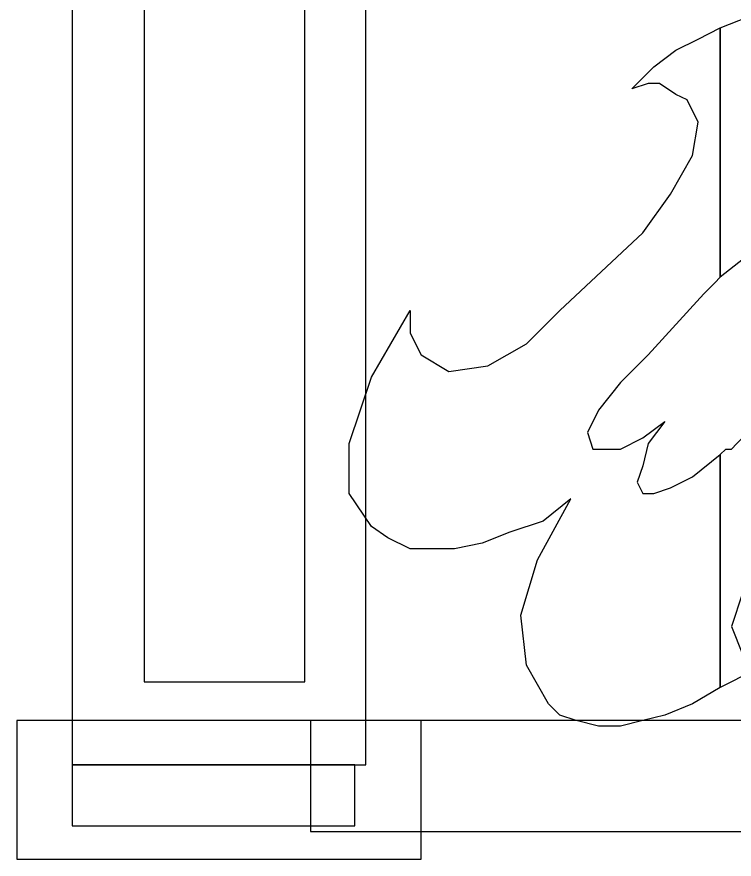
# Model space of a CAD drawing. Header units: centimetres. Extents: x -68 to 49, y -36 to 8.
# Drawn here: x -67.63 to -58.1, y -35.83 to -24.65 of the extents above; entities that cross this region are included whole.
import ezdxf

# ---------------------------------------------------------------- set-up
doc = ezdxf.new("R2010")
doc.units = ezdxf.units.CM
doc.header["$MEASUREMENT"] = 0
doc.layers.add('layer 1', color=7, linetype='Continuous')

msp = doc.modelspace()

# ---------------------------------------------------------------- linework, layer by layer
at = {"layer": 'layer 1', "color": 98}
for points, knots in [([(-66.89358, 3.4612), (-66.89358, 3.4612), (-62.99348, 3.4612), (-62.99348, 3.4612), (-62.99348, 3.4612), (-62.99348, 3.4612), (-62.99348, -34.58325), (-62.99348, -34.58325), (-62.99348, -34.58325), (-62.99348, -34.58325), (-66.89358, -34.58325), (-66.89358, -34.58325), (-66.89358, -34.58325), (-66.89358, -34.58325), (-66.89358, 3.4612), (-66.89358, 3.4612)], [0, 0, 0, 0, 0.25, 0.25, 0.25, 0.25, 0.5, 0.5, 0.5, 0.5, 0.75, 0.75, 0.75, 0.75, 1, 1, 1, 1]), ([(-54.31022, -29.8001), (-54.31022, -29.8001), (-53.79511, -28.99064), (-53.79511, -28.99064), (-53.79511, -28.99064), (-53.79511, -28.99064), (-53.57435, -28.1076), (-53.57435, -28.1076), (-53.57435, -28.1076), (-53.57435, -28.1076), (-53.57435, -27.44532), (-53.57435, -27.44532), (-53.57435, -27.44532), (-53.57435, -27.44532), (-53.79511, -26.85662), (-53.79511, -26.85662), (-53.79511, -26.85662), (-53.79511, -26.85662), (-53.79511, -26.85662), (-53.79511, -26.85662), (-53.79511, -26.85662), (-53.79511, -26.85662), (-54.01587, -26.70945), (-54.01587, -26.70945), (-54.01587, -26.70945), (-54.01587, -26.70945), (-54.23663, -26.63586), (-54.23663, -26.63586), (-54.23663, -26.63586), (-54.23663, -26.63586), (-54.60456, -26.63586), (-54.60456, -26.63586), (-54.60456, -26.63586), (-54.60456, -26.63586), (-54.89891, -26.63586), (-54.89891, -26.63586), (-54.89891, -26.63586), (-54.89891, -26.63586), (-55.26685, -26.78303), (-55.26685, -26.78303), (-55.26685, -26.78303), (-55.26685, -26.78303), (-55.63478, -26.85662), (-55.63478, -26.85662), (-55.63478, -26.85662), (-55.63478, -26.85662), (-56.00272, -27.07738), (-56.00272, -27.07738), (-56.00272, -27.07738), (-56.00272, -27.07738), (-56.44424, -27.29814), (-56.44424, -27.29814), (-56.44424, -27.29814), (-56.44424, -27.29814), (-56.00272, -26.48869), (-56.00272, -26.48869), (-56.00272, -26.48869), (-56.00272, -26.48869), (-55.78196, -25.75282), (-55.78196, -25.75282), (-55.78196, -25.75282), (-55.78196, -25.75282), (-55.78196, -25.09053), (-55.78196, -25.09053), (-55.78196, -25.09053), (-55.78196, -25.09053), (-56.00272, -24.57542), (-56.00272, -24.57542), (-56.00272, -24.57542), (-56.00272, -24.57542), (-56.00272, -24.57542), (-56.00272, -24.57542), (-56.00272, -24.57542), (-56.00272, -24.57542), (-56.22348, -24.42825), (-56.22348, -24.42825), (-56.22348, -24.42825), (-56.22348, -24.42825), (-56.44424, -24.35466), (-56.44424, -24.35466), (-56.44424, -24.35466), (-56.44424, -24.35466), (-56.665, -24.28108), (-56.665, -24.28108), (-56.665, -24.28108), (-56.665, -24.28108), (-56.95935, -24.35466), (-56.95935, -24.35466), (-56.95935, -24.35466), (-56.95935, -24.35466), (-57.25369, -24.35466), (-57.25369, -24.35466), (-57.25369, -24.35466), (-57.25369, -24.35466), (-57.62163, -24.50184), (-57.62163, -24.50184), (-57.62163, -24.50184), (-57.62163, -24.50184), (-57.91598, -24.64901), (-57.91598, -24.64901), (-57.91598, -24.64901), (-57.91598, -24.64901), (-58.28391, -24.79619), (-58.28391, -24.79619), (-58.28391, -24.79619), (-58.28391, -24.79619), (-58.28391, -28.1076), (-58.28391, -28.1076), (-58.28391, -28.1076), (-58.28391, -28.1076), (-57.91598, -27.81325), (-57.91598, -27.81325), (-57.91598, -27.81325), (-57.91598, -27.81325), (-57.62163, -27.59249), (-57.62163, -27.59249), (-57.62163, -27.59249), (-57.62163, -27.59249), (-57.32728, -27.5189), (-57.32728, -27.5189), (-57.32728, -27.5189), (-57.32728, -27.5189), (-57.18011, -27.5189), (-57.18011, -27.5189), (-57.18011, -27.5189), (-57.18011, -27.5189), (-57.18011, -27.5189), (-57.18011, -27.5189), (-57.18011, -27.5189), (-57.18011, -27.5189), (-57.10652, -27.66608), (-57.10652, -27.66608), (-57.10652, -27.66608), (-57.10652, -27.66608), (-57.18011, -27.88684), (-57.18011, -27.88684), (-57.18011, -27.88684), (-57.18011, -27.88684), (-57.32728, -28.25477), (-57.32728, -28.25477), (-57.32728, -28.25477), (-57.32728, -28.25477), (-57.47445, -28.54912), (-57.47445, -28.54912), (-57.47445, -28.54912), (-57.47445, -28.54912), (-57.18011, -28.32836), (-57.18011, -28.32836), (-57.18011, -28.32836), (-57.18011, -28.32836), (-56.88576, -28.18118), (-56.88576, -28.18118), (-56.88576, -28.18118), (-56.88576, -28.18118), (-56.665, -28.1076), (-56.665, -28.1076), (-56.665, -28.1076), (-56.665, -28.1076), (-56.51782, -28.1076), (-56.51782, -28.1076), (-56.51782, -28.1076), (-56.51782, -28.1076), (-56.51782, -28.1076), (-56.51782, -28.1076), (-56.51782, -28.1076), (-56.51782, -28.1076), (-56.51782, -28.32836), (-56.51782, -28.32836), (-56.51782, -28.32836), (-56.51782, -28.32836), (-56.665, -28.62271), (-56.665, -28.62271), (-56.665, -28.62271), (-56.665, -28.62271), (-56.88576, -29.06423), (-56.88576, -29.06423), (-56.88576, -29.06423), (-56.88576, -29.06423), (-57.25369, -29.43216), (-57.25369, -29.43216), (-57.25369, -29.43216), (-57.25369, -29.43216), (-57.98956, -30.24162), (-57.98956, -30.24162), (-57.98956, -30.24162), (-57.98956, -30.24162), (-58.06315, -30.31521), (-58.06315, -30.31521), (-58.06315, -30.31521), (-58.06315, -30.31521), (-58.13674, -30.38879), (-58.13674, -30.38879), (-58.13674, -30.38879), (-58.13674, -30.38879), (-58.21032, -30.38879), (-58.21032, -30.38879), (-58.21032, -30.38879), (-58.21032, -30.38879), (-58.28391, -30.46238), (-58.28391, -30.46238), (-58.28391, -30.46238), (-58.28391, -30.46238), (-58.28391, -33.55303), (-58.28391, -33.55303), (-58.28391, -33.55303), (-58.28391, -33.55303), (-58.13674, -33.47944), (-58.13674, -33.47944), (-58.13674, -33.47944), (-58.13674, -33.47944), (-57.98956, -33.40586), (-57.98956, -33.40586), (-57.98956, -33.40586), (-57.98956, -33.40586), (-57.91598, -33.25868), (-57.91598, -33.25868), (-57.91598, -33.25868), (-57.91598, -33.25868), (-57.7688, -33.1851), (-57.7688, -33.1851), (-57.7688, -33.1851), (-57.7688, -33.1851), (-57.84239, -33.1851), (-57.84239, -33.1851), (-57.84239, -33.1851), (-57.84239, -33.1851), (-57.91598, -33.1851), (-57.91598, -33.1851), (-57.91598, -33.1851), (-57.91598, -33.1851), (-57.91598, -33.1851), (-57.91598, -33.1851), (-57.91598, -33.1851), (-57.91598, -33.1851), (-57.98956, -33.11151), (-57.98956, -33.11151), (-57.98956, -33.11151), (-57.98956, -33.11151), (-57.98956, -33.11151), (-57.98956, -33.11151), (-57.98956, -33.11151), (-57.98956, -33.11151), (-58.13674, -32.74357), (-58.13674, -32.74357), (-58.13674, -32.74357), (-58.13674, -32.74357), (-57.98956, -32.30205), (-57.98956, -32.30205), (-57.98956, -32.30205), (-57.98956, -32.30205), (-57.69522, -31.78694), (-57.69522, -31.78694), (-57.69522, -31.78694), (-57.69522, -31.78694), (-57.25369, -31.27184), (-57.25369, -31.27184), (-57.25369, -31.27184), (-57.25369, -31.27184), (-56.29706, -30.24162), (-56.29706, -30.24162), (-56.29706, -30.24162), (-56.29706, -30.24162), (-55.78196, -29.8001), (-55.78196, -29.8001), (-55.78196, -29.8001), (-55.78196, -29.8001), (-55.26685, -29.57934), (-55.26685, -29.57934), (-55.26685, -29.57934), (-55.26685, -29.57934), (-54.75174, -29.57934), (-54.75174, -29.57934), (-54.75174, -29.57934), (-54.75174, -29.57934), (-54.45739, -29.72651), (-54.45739, -29.72651), (-54.45739, -29.72651), (-54.45739, -29.72651), (-54.45739, -29.72651), (-54.45739, -29.72651), (-54.45739, -29.72651), (-54.45739, -29.72651), (-54.45739, -29.72651), (-54.45739, -29.72651), (-54.45739, -29.72651), (-54.45739, -29.72651), (-54.3838, -29.72651), (-54.3838, -29.72651), (-54.3838, -29.72651), (-54.3838, -29.72651), (-54.31022, -29.8001), (-54.31022, -29.8001), (-54.31022, -29.8001), (-54.31022, -29.8001), (-54.31022, -29.8001), (-54.31022, -29.8001)], [0, 0, 0, 0, 0.01351351, 0.01351351, 0.01351351, 0.01351351, 0.02702703, 0.02702703, 0.02702703, 0.02702703, 0.04054054, 0.04054054, 0.04054054, 0.04054054, 0.05405405, 0.05405405, 0.05405405, 0.05405405, 0.06756757, 0.06756757, 0.06756757, 0.06756757, 0.08108108, 0.08108108, 0.08108108, 0.08108108, 0.09459459, 0.09459459, 0.09459459, 0.09459459, 0.10810811, 0.10810811, 0.10810811, 0.10810811, 0.12162162, 0.12162162, 0.12162162, 0.12162162, 0.13513514, 0.13513514, 0.13513514, 0.13513514, 0.14864865, 0.14864865, 0.14864865, 0.14864865, 0.16216216, 0.16216216, 0.16216216, 0.16216216, 0.17567568, 0.17567568, 0.17567568, 0.17567568, 0.18918919, 0.18918919, 0.18918919, 0.18918919, 0.2027027, 0.2027027, 0.2027027, 0.2027027, 0.21621622, 0.21621622, 0.21621622, 0.21621622, 0.22972973, 0.22972973, 0.22972973, 0.22972973, 0.24324324, 0.24324324, 0.24324324, 0.24324324, 0.25675676, 0.25675676, 0.25675676, 0.25675676, 0.27027027, 0.27027027, 0.27027027, 0.27027027, 0.28378378, 0.28378378, 0.28378378, 0.28378378, 0.2972973, 0.2972973, 0.2972973, 0.2972973, 0.31081081, 0.31081081, 0.31081081, 0.31081081, 0.32432432, 0.32432432, 0.32432432, 0.32432432, 0.33783784, 0.33783784, 0.33783784, 0.33783784, 0.35135135, 0.35135135, 0.35135135, 0.35135135, 0.36486486, 0.36486486, 0.36486486, 0.36486486, 0.37837838, 0.37837838, 0.37837838, 0.37837838, 0.39189189, 0.39189189, 0.39189189, 0.39189189, 0.40540541, 0.40540541, 0.40540541, 0.40540541, 0.41891892, 0.41891892, 0.41891892, 0.41891892, 0.43243243, 0.43243243, 0.43243243, 0.43243243, 0.44594595, 0.44594595, 0.44594595, 0.44594595, 0.45945946, 0.45945946, 0.45945946, 0.45945946, 0.47297297, 0.47297297, 0.47297297, 0.47297297, 0.48648649, 0.48648649, 0.48648649, 0.48648649, 0.5, 0.5, 0.5, 0.5, 0.51351351, 0.51351351, 0.51351351, 0.51351351, 0.52702703, 0.52702703, 0.52702703, 0.52702703, 0.54054054, 0.54054054, 0.54054054, 0.54054054, 0.55405405, 0.55405405, 0.55405405, 0.55405405, 0.56756757, 0.56756757, 0.56756757, 0.56756757, 0.58108108, 0.58108108, 0.58108108, 0.58108108, 0.59459459, 0.59459459, 0.59459459, 0.59459459, 0.60810811, 0.60810811, 0.60810811, 0.60810811, 0.62162162, 0.62162162, 0.62162162, 0.62162162, 0.63513514, 0.63513514, 0.63513514, 0.63513514, 0.64864865, 0.64864865, 0.64864865, 0.64864865, 0.66216216, 0.66216216, 0.66216216, 0.66216216, 0.67567568, 0.67567568, 0.67567568, 0.67567568, 0.68918919, 0.68918919, 0.68918919, 0.68918919, 0.7027027, 0.7027027, 0.7027027, 0.7027027, 0.71621622, 0.71621622, 0.71621622, 0.71621622, 0.72972973, 0.72972973, 0.72972973, 0.72972973, 0.74324324, 0.74324324, 0.74324324, 0.74324324, 0.75675676, 0.75675676, 0.75675676, 0.75675676, 0.77027027, 0.77027027, 0.77027027, 0.77027027, 0.78378378, 0.78378378, 0.78378378, 0.78378378, 0.7972973, 0.7972973, 0.7972973, 0.7972973, 0.81081081, 0.81081081, 0.81081081, 0.81081081, 0.82432432, 0.82432432, 0.82432432, 0.82432432, 0.83783784, 0.83783784, 0.83783784, 0.83783784, 0.85135135, 0.85135135, 0.85135135, 0.85135135, 0.86486486, 0.86486486, 0.86486486, 0.86486486, 0.87837838, 0.87837838, 0.87837838, 0.87837838, 0.89189189, 0.89189189, 0.89189189, 0.89189189, 0.90540541, 0.90540541, 0.90540541, 0.90540541, 0.91891892, 0.91891892, 0.91891892, 0.91891892, 0.93243243, 0.93243243, 0.93243243, 0.93243243, 0.94594595, 0.94594595, 0.94594595, 0.94594595, 0.95945946, 0.95945946, 0.95945946, 0.95945946, 0.97297297, 0.97297297, 0.97297297, 0.97297297, 0.98648649, 0.98648649, 0.98648649, 0.98648649, 1, 1, 1, 1]), ([(-58.28391, -24.79619), (-58.28391, -24.79619), (-58.57826, -24.94336), (-58.57826, -24.94336), (-58.57826, -24.94336), (-58.57826, -24.94336), (-58.87261, -25.09053), (-58.87261, -25.09053), (-58.87261, -25.09053), (-58.87261, -25.09053), (-59.16695, -25.31129), (-59.16695, -25.31129), (-59.16695, -25.31129), (-59.16695, -25.31129), (-59.4613, -25.60564), (-59.4613, -25.60564), (-59.4613, -25.60564), (-59.4613, -25.60564), (-59.24054, -25.53205), (-59.24054, -25.53205), (-59.24054, -25.53205), (-59.24054, -25.53205), (-59.09337, -25.53205), (-59.09337, -25.53205), (-59.09337, -25.53205), (-59.09337, -25.53205), (-58.87261, -25.67923), (-58.87261, -25.67923), (-58.87261, -25.67923), (-58.87261, -25.67923), (-58.72543, -25.75282), (-58.72543, -25.75282), (-58.72543, -25.75282), (-58.72543, -25.75282), (-58.72543, -25.75282), (-58.72543, -25.75282), (-58.72543, -25.75282), (-58.72543, -25.75282), (-58.57826, -26.04716), (-58.57826, -26.04716), (-58.57826, -26.04716), (-58.57826, -26.04716), (-58.65185, -26.48869), (-58.65185, -26.48869), (-58.65185, -26.48869), (-58.65185, -26.48869), (-58.94619, -27.00379), (-58.94619, -27.00379), (-58.94619, -27.00379), (-58.94619, -27.00379), (-59.31413, -27.5189), (-59.31413, -27.5189), (-59.31413, -27.5189), (-59.31413, -27.5189), (-60.41793, -28.54912), (-60.41793, -28.54912), (-60.41793, -28.54912), (-60.41793, -28.54912), (-60.85945, -28.99064), (-60.85945, -28.99064), (-60.85945, -28.99064), (-60.85945, -28.99064), (-61.37456, -29.28499), (-61.37456, -29.28499), (-61.37456, -29.28499), (-61.37456, -29.28499), (-61.88967, -29.35858), (-61.88967, -29.35858), (-61.88967, -29.35858), (-61.88967, -29.35858), (-62.25761, -29.13781), (-62.25761, -29.13781), (-62.25761, -29.13781), (-62.25761, -29.13781), (-62.25761, -29.13781), (-62.25761, -29.13781), (-62.25761, -29.13781), (-62.25761, -29.13781), (-62.33119, -28.99064), (-62.33119, -28.99064), (-62.33119, -28.99064), (-62.33119, -28.99064), (-62.40478, -28.84347), (-62.40478, -28.84347), (-62.40478, -28.84347), (-62.40478, -28.84347), (-62.40478, -28.69629), (-62.40478, -28.69629), (-62.40478, -28.69629), (-62.40478, -28.69629), (-62.40478, -28.54912), (-62.40478, -28.54912), (-62.40478, -28.54912), (-62.40478, -28.54912), (-62.91989, -29.43216), (-62.91989, -29.43216), (-62.91989, -29.43216), (-62.91989, -29.43216), (-63.21424, -30.31521), (-63.21424, -30.31521), (-63.21424, -30.31521), (-63.21424, -30.31521), (-63.21424, -30.97749), (-63.21424, -30.97749), (-63.21424, -30.97749), (-63.21424, -30.97749), (-62.91989, -31.41901), (-62.91989, -31.41901), (-62.91989, -31.41901), (-62.91989, -31.41901), (-62.91989, -31.41901), (-62.91989, -31.41901), (-62.91989, -31.41901), (-62.91989, -31.41901), (-62.69913, -31.56618), (-62.69913, -31.56618), (-62.69913, -31.56618), (-62.69913, -31.56618), (-62.40478, -31.71336), (-62.40478, -31.71336), (-62.40478, -31.71336), (-62.40478, -31.71336), (-62.11043, -31.71336), (-62.11043, -31.71336), (-62.11043, -31.71336), (-62.11043, -31.71336), (-61.81608, -31.71336), (-61.81608, -31.71336), (-61.81608, -31.71336), (-61.81608, -31.71336), (-61.44815, -31.63977), (-61.44815, -31.63977), (-61.44815, -31.63977), (-61.44815, -31.63977), (-61.08021, -31.4926), (-61.08021, -31.4926), (-61.08021, -31.4926), (-61.08021, -31.4926), (-60.63869, -31.34542), (-60.63869, -31.34542), (-60.63869, -31.34542), (-60.63869, -31.34542), (-60.27076, -31.05108), (-60.27076, -31.05108), (-60.27076, -31.05108), (-60.27076, -31.05108), (-60.71228, -31.86053), (-60.71228, -31.86053), (-60.71228, -31.86053), (-60.71228, -31.86053), (-60.93304, -32.5964), (-60.93304, -32.5964), (-60.93304, -32.5964), (-60.93304, -32.5964), (-60.85945, -33.25868), (-60.85945, -33.25868), (-60.85945, -33.25868), (-60.85945, -33.25868), (-60.56511, -33.77379), (-60.56511, -33.77379), (-60.56511, -33.77379), (-60.56511, -33.77379), (-60.56511, -33.77379), (-60.56511, -33.77379), (-60.56511, -33.77379), (-60.56511, -33.77379), (-60.41793, -33.92097), (-60.41793, -33.92097), (-60.41793, -33.92097), (-60.41793, -33.92097), (-60.19717, -33.99455), (-60.19717, -33.99455), (-60.19717, -33.99455), (-60.19717, -33.99455), (-59.90282, -34.06814), (-59.90282, -34.06814), (-59.90282, -34.06814), (-59.90282, -34.06814), (-59.60848, -34.06814), (-59.60848, -34.06814), (-59.60848, -34.06814), (-59.60848, -34.06814), (-59.31413, -33.99455), (-59.31413, -33.99455), (-59.31413, -33.99455), (-59.31413, -33.99455), (-59.01978, -33.92097), (-59.01978, -33.92097), (-59.01978, -33.92097), (-59.01978, -33.92097), (-58.65185, -33.77379), (-58.65185, -33.77379), (-58.65185, -33.77379), (-58.65185, -33.77379), (-58.28391, -33.55303), (-58.28391, -33.55303), (-58.28391, -33.55303), (-58.28391, -33.55303), (-58.28391, -30.46238), (-58.28391, -30.46238), (-58.28391, -30.46238), (-58.28391, -30.46238), (-58.65185, -30.75673), (-58.65185, -30.75673), (-58.65185, -30.75673), (-58.65185, -30.75673), (-58.94619, -30.9039), (-58.94619, -30.9039), (-58.94619, -30.9039), (-58.94619, -30.9039), (-59.16695, -30.97749), (-59.16695, -30.97749), (-59.16695, -30.97749), (-59.16695, -30.97749), (-59.31413, -30.97749), (-59.31413, -30.97749), (-59.31413, -30.97749), (-59.31413, -30.97749), (-59.31413, -30.97749), (-59.31413, -30.97749), (-59.31413, -30.97749), (-59.31413, -30.97749), (-59.38772, -30.83031), (-59.38772, -30.83031), (-59.38772, -30.83031), (-59.38772, -30.83031), (-59.31413, -30.60955), (-59.31413, -30.60955), (-59.31413, -30.60955), (-59.31413, -30.60955), (-59.24054, -30.31521), (-59.24054, -30.31521), (-59.24054, -30.31521), (-59.24054, -30.31521), (-59.01978, -30.02086), (-59.01978, -30.02086), (-59.01978, -30.02086), (-59.01978, -30.02086), (-59.31413, -30.24162), (-59.31413, -30.24162), (-59.31413, -30.24162), (-59.31413, -30.24162), (-59.60848, -30.38879), (-59.60848, -30.38879), (-59.60848, -30.38879), (-59.60848, -30.38879), (-59.82924, -30.38879), (-59.82924, -30.38879), (-59.82924, -30.38879), (-59.82924, -30.38879), (-59.97641, -30.38879), (-59.97641, -30.38879), (-59.97641, -30.38879), (-59.97641, -30.38879), (-59.97641, -30.38879), (-59.97641, -30.38879), (-59.97641, -30.38879), (-59.97641, -30.38879), (-60.05, -30.16803), (-60.05, -30.16803), (-60.05, -30.16803), (-60.05, -30.16803), (-59.90282, -29.87368), (-59.90282, -29.87368), (-59.90282, -29.87368), (-59.90282, -29.87368), (-59.60848, -29.50575), (-59.60848, -29.50575), (-59.60848, -29.50575), (-59.60848, -29.50575), (-59.24054, -29.13781), (-59.24054, -29.13781), (-59.24054, -29.13781), (-59.24054, -29.13781), (-58.50467, -28.32836), (-58.50467, -28.32836), (-58.50467, -28.32836), (-58.50467, -28.32836), (-58.43108, -28.25477), (-58.43108, -28.25477), (-58.43108, -28.25477), (-58.43108, -28.25477), (-58.3575, -28.18118), (-58.3575, -28.18118), (-58.3575, -28.18118), (-58.3575, -28.18118), (-58.28391, -28.1076), (-58.28391, -28.1076), (-58.28391, -28.1076), (-58.28391, -28.1076), (-58.28391, -28.1076), (-58.28391, -28.1076), (-58.28391, -28.1076), (-58.28391, -28.1076), (-58.28391, -24.79619), (-58.28391, -24.79619)], [0, 0, 0, 0, 0.01351351, 0.01351351, 0.01351351, 0.01351351, 0.02702703, 0.02702703, 0.02702703, 0.02702703, 0.04054054, 0.04054054, 0.04054054, 0.04054054, 0.05405405, 0.05405405, 0.05405405, 0.05405405, 0.06756757, 0.06756757, 0.06756757, 0.06756757, 0.08108108, 0.08108108, 0.08108108, 0.08108108, 0.09459459, 0.09459459, 0.09459459, 0.09459459, 0.10810811, 0.10810811, 0.10810811, 0.10810811, 0.12162162, 0.12162162, 0.12162162, 0.12162162, 0.13513514, 0.13513514, 0.13513514, 0.13513514, 0.14864865, 0.14864865, 0.14864865, 0.14864865, 0.16216216, 0.16216216, 0.16216216, 0.16216216, 0.17567568, 0.17567568, 0.17567568, 0.17567568, 0.18918919, 0.18918919, 0.18918919, 0.18918919, 0.2027027, 0.2027027, 0.2027027, 0.2027027, 0.21621622, 0.21621622, 0.21621622, 0.21621622, 0.22972973, 0.22972973, 0.22972973, 0.22972973, 0.24324324, 0.24324324, 0.24324324, 0.24324324, 0.25675676, 0.25675676, 0.25675676, 0.25675676, 0.27027027, 0.27027027, 0.27027027, 0.27027027, 0.28378378, 0.28378378, 0.28378378, 0.28378378, 0.2972973, 0.2972973, 0.2972973, 0.2972973, 0.31081081, 0.31081081, 0.31081081, 0.31081081, 0.32432432, 0.32432432, 0.32432432, 0.32432432, 0.33783784, 0.33783784, 0.33783784, 0.33783784, 0.35135135, 0.35135135, 0.35135135, 0.35135135, 0.36486486, 0.36486486, 0.36486486, 0.36486486, 0.37837838, 0.37837838, 0.37837838, 0.37837838, 0.39189189, 0.39189189, 0.39189189, 0.39189189, 0.40540541, 0.40540541, 0.40540541, 0.40540541, 0.41891892, 0.41891892, 0.41891892, 0.41891892, 0.43243243, 0.43243243, 0.43243243, 0.43243243, 0.44594595, 0.44594595, 0.44594595, 0.44594595, 0.45945946, 0.45945946, 0.45945946, 0.45945946, 0.47297297, 0.47297297, 0.47297297, 0.47297297, 0.48648649, 0.48648649, 0.48648649, 0.48648649, 0.5, 0.5, 0.5, 0.5, 0.51351351, 0.51351351, 0.51351351, 0.51351351, 0.52702703, 0.52702703, 0.52702703, 0.52702703, 0.54054054, 0.54054054, 0.54054054, 0.54054054, 0.55405405, 0.55405405, 0.55405405, 0.55405405, 0.56756757, 0.56756757, 0.56756757, 0.56756757, 0.58108108, 0.58108108, 0.58108108, 0.58108108, 0.59459459, 0.59459459, 0.59459459, 0.59459459, 0.60810811, 0.60810811, 0.60810811, 0.60810811, 0.62162162, 0.62162162, 0.62162162, 0.62162162, 0.63513514, 0.63513514, 0.63513514, 0.63513514, 0.64864865, 0.64864865, 0.64864865, 0.64864865, 0.66216216, 0.66216216, 0.66216216, 0.66216216, 0.67567568, 0.67567568, 0.67567568, 0.67567568, 0.68918919, 0.68918919, 0.68918919, 0.68918919, 0.7027027, 0.7027027, 0.7027027, 0.7027027, 0.71621622, 0.71621622, 0.71621622, 0.71621622, 0.72972973, 0.72972973, 0.72972973, 0.72972973, 0.74324324, 0.74324324, 0.74324324, 0.74324324, 0.75675676, 0.75675676, 0.75675676, 0.75675676, 0.77027027, 0.77027027, 0.77027027, 0.77027027, 0.78378378, 0.78378378, 0.78378378, 0.78378378, 0.7972973, 0.7972973, 0.7972973, 0.7972973, 0.81081081, 0.81081081, 0.81081081, 0.81081081, 0.82432432, 0.82432432, 0.82432432, 0.82432432, 0.83783784, 0.83783784, 0.83783784, 0.83783784, 0.85135135, 0.85135135, 0.85135135, 0.85135135, 0.86486486, 0.86486486, 0.86486486, 0.86486486, 0.87837838, 0.87837838, 0.87837838, 0.87837838, 0.89189189, 0.89189189, 0.89189189, 0.89189189, 0.90540541, 0.90540541, 0.90540541, 0.90540541, 0.91891892, 0.91891892, 0.91891892, 0.91891892, 0.93243243, 0.93243243, 0.93243243, 0.93243243, 0.94594595, 0.94594595, 0.94594595, 0.94594595, 0.95945946, 0.95945946, 0.95945946, 0.95945946, 0.97297297, 0.97297297, 0.97297297, 0.97297297, 0.98648649, 0.98648649, 0.98648649, 0.98648649, 1, 1, 1, 1]), ([(-67.62945, -33.99455), (-67.62945, -33.99455), (-62.25761, -33.99455), (-62.25761, -33.99455), (-62.25761, -33.99455), (-62.25761, -33.99455), (-62.25761, -35.83423), (-62.25761, -35.83423), (-62.25761, -35.83423), (-62.25761, -35.83423), (-67.62945, -35.83423), (-67.62945, -35.83423), (-67.62945, -35.83423), (-67.62945, -35.83423), (-67.62945, -33.99455), (-67.62945, -33.99455)], [0, 0, 0, 0, 0.25, 0.25, 0.25, 0.25, 0.5, 0.5, 0.5, 0.5, 0.75, 0.75, 0.75, 0.75, 1, 1, 1, 1]), ([(-63.72934, -33.99455), (-63.72934, -33.99455), (-32.23413, -33.99455), (-32.23413, -33.99455), (-32.23413, -33.99455), (-32.23413, -33.99455), (-32.23413, -35.46629), (-32.23413, -35.46629), (-32.23413, -35.46629), (-32.23413, -35.46629), (-63.72934, -35.46629), (-63.72934, -35.46629), (-63.72934, -35.46629), (-63.72934, -35.46629), (-63.72934, -33.99455), (-63.72934, -33.99455)], [0, 0, 0, 0, 0.25, 0.25, 0.25, 0.25, 0.5, 0.5, 0.5, 0.5, 0.75, 0.75, 0.75, 0.75, 1, 1, 1, 1])]:
    msp.add_open_spline(points, degree=3, knots=knots, dxfattribs=at)
at = {"layer": 'layer 1', "color": 105}
for points in [[(-65.93695, 1.84229), (-65.93695, 1.84229), (-63.80293, 1.84229), (-63.80293, 1.84229), (-63.80293, 1.84229), (-63.80293, 1.84229), (-63.80293, -33.47944), (-63.80293, -33.47944), (-63.80293, -33.47944), (-63.80293, -33.47944), (-65.93695, -33.47944), (-65.93695, -33.47944), (-65.93695, -33.47944), (-65.93695, -33.47944), (-65.93695, 1.84229), (-65.93695, 1.84229)], [(-66.89358, -34.58325), (-66.89358, -34.58325), (-63.14065, -34.58325), (-63.14065, -34.58325), (-63.14065, -34.58325), (-63.14065, -34.58325), (-63.14065, -35.3927), (-63.14065, -35.3927), (-63.14065, -35.3927), (-63.14065, -35.3927), (-66.89358, -35.3927), (-66.89358, -35.3927), (-66.89358, -35.3927), (-66.89358, -35.3927), (-66.89358, -34.58325), (-66.89358, -34.58325)]]:
    msp.add_open_spline(points, degree=3, knots=[0, 0, 0, 0, 0.25, 0.25, 0.25, 0.25, 0.5, 0.5, 0.5, 0.5, 0.75, 0.75, 0.75, 0.75, 1, 1, 1, 1], dxfattribs=at)

doc.saveas('drawing.dxf')
